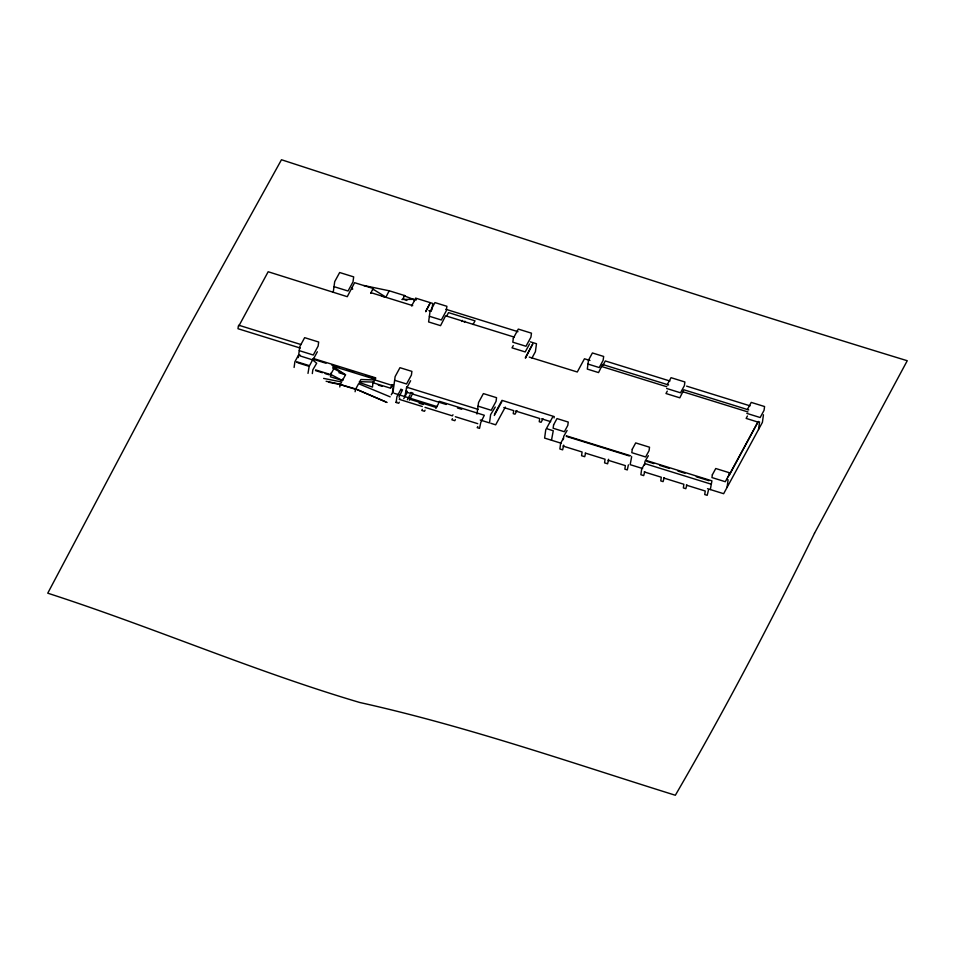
<?xml version="1.0" encoding="UTF-8"?>
<svg xmlns="http://www.w3.org/2000/svg" width="955" height="955" viewBox="0 0 955 955"><rect width="100%" height="100%" fill="white"/><g stroke="black" fill="none" stroke-linecap="round" stroke-linejoin="round"><path stroke-width="1.43" d="M359.402 381.642L373.011 382.084L372.498 387.085L359.295 382.466L360.918 379.505L374.873 379.947L392.219 385.426L390.989 387.706M294.104 367.46L294.88 361.778L298.7 354.747L300.168 355.2L300.061 355.917L312.691 359.904L316.666 363.258L312.834 369.8L312.321 373.584M296.539 362.423L296.635 361.706L309.277 365.622L309.169 366.35L297.936 362.852M298.306 357.588L299.822 346.558L304.645 337.664L318.683 342.021L318.122 346.116L313.288 355.009L299.261 350.652M307.999 373.393L309.277 365.622M326.013 363.246L313.264 359.283L313.371 358.483L375.697 377.846L375.59 378.634L365.67 375.554M333.235 292.326L334.704 281.63L339.658 272.521L353.684 276.878L352.992 281.904L348.05 291.012L334.011 286.655M331.039 373.823L331.134 373.154L330.43 376.771L342.403 380.556L345.507 374.849L333.832 368.678L330.728 374.384L342.403 380.556M332.806 368.272L333.092 366.254L374.969 379.254M333.88 368.594L334.059 367.269L345.543 374.766L338.882 372.701M238.655 326.324L268.164 271.745L347.274 296.683L354.592 282.692L373.107 288.446L372.629 289.831L373.059 289.186L385.689 296.993M339.777 386.99L340.278 384.161L326.132 381.284M355.105 391.741L355.606 388.924L340.052 384.447M385.748 401.888L355.606 388.924M372.629 289.831L373.107 288.446M363.783 285.497L389.174 290.786L389.019 291.478L389.234 290.786L404.562 295.537L404.359 296.241L404.562 295.537M392.266 385.354L392.362 384.662L393.484 385.008L392.445 392.66L391.275 394.797M392.899 392.899L393.854 385.939M393.997 384.877L395.131 376.58L399.966 367.687L411.903 371.388L411.402 375.088L406.567 383.982L394.63 380.269M399.297 402.198L398.713 403.273L396.122 402.473L396.91 396.707L400.897 389.354L402.521 389.855L398.999 397.089M400.766 390.356L400.897 389.354M404.836 396.6L406.699 387.181L478.169 409.385M406.699 387.181L406.544 388.255L410.626 380.747M407.2 392.362L407.331 391.347L406.209 391.001L406.066 392.004L410.781 393.472L410.913 392.457L412.846 393.054L409.373 400.193M431.899 309.814L432.782 303.439L415.568 298.091M439.205 402.294L439.336 401.291L484.316 415.258L480.771 422.54L479.529 428.377L477.202 427.649L477.787 426.575M476.963 414.04L478.551 402.497L483.385 393.591L496.552 397.686L496.051 401.375L491.216 410.268L478.061 406.15M554.067 417.92L554.246 416.595L501.984 400.36L494.475 414.172M551.489 440.231L553.267 430.753L547.454 428.938M563.295 439.658L563.76 436.22L567.103 430.478M585.57 453.303L584.711 456.693L581.571 455.726L582.084 451.99L563.163 446.116L563.689 445.137L562.65 449.841L559.869 448.981L560.657 443.287L563.51 438.035M587.982 364.058L599.239 367.556L603.118 360.393L603.667 356.454L592.41 352.956L588.519 360.119L587.301 369.084L598.546 372.581L602.569 364.476L668.596 384.984M608.621 459.283L607.607 463.808L604.575 462.865L605.064 459.224L585.2 453.052M628.39 464.882L627.304 469.92L624.857 469.168L625.346 465.61L608.096 460.25M631.673 456.681L630.169 464.667L642.62 468.535M644.529 465.133L645.055 461.277L648.373 455.714M644.756 471.794L643.682 475.602L640.877 474.731L641.617 469.299L644.744 463.545L711.069 484.137M664.155 477.846L663.092 481.63L660.776 480.902L661.29 477.225L644.183 471.913M667.282 391.12L665.981 393.52L679.817 397.817L683.828 389.783L748.732 409.934M686.884 484.973L685.821 488.685L683.362 487.921L683.864 484.269L663.594 477.978M708.455 490.142L707.189 495.323L704.742 494.559L705.232 491.013L686.311 485.14M710.329 489.557L711.929 480.843L646.905 460.656M727.077 487.408L728.104 479.84L726.755 479.422M729.465 474.886L758.198 421.525L759.547 421.943L758.521 429.511M763.439 414.78L762.412 422.349L723.651 493.699L707.5 488.685M387.121 402.461L355.666 388.96L355.403 389.616L358.603 383.719L390.165 396.85M404.514 295.954L414.219 299.667M330.728 374.384L331.361 373.202L331.051 373.763M392.314 384.734L390.464 388.16L373.071 382.752L372.701 383.444L373.035 382.084M372.975 383.444L374.873 379.947M309.169 366.35L313.371 358.483M313.264 359.283L317.346 351.774M404.634 295.584L402.95 298.82L406.89 300.503M414.804 299.488L414.386 300.777L414.446 299.333L401.876 299.452M411.557 305.994L414.709 300.18M396.122 402.473L396.695 401.398M399.835 398.271L399.25 399.345L422.301 406.508M446.534 316.296L448.528 312.607L475.029 320.844L473.023 324.521M403.75 398.689L407.188 392.374M407.367 399.751L410.089 394.737M461.659 321.477L462.244 320.391M464.369 322.312L464.954 321.238M422.337 409.361L421.764 410.435L424.474 411.283L425.059 410.208M435.874 408.43L438.524 403.535M452.968 414.78L452.384 415.855L425.011 407.355M452.431 418.708L451.846 419.782L454.795 420.689L455.38 419.615M513.265 345.567L512.023 347.847L525.202 351.941L529.548 343.955M495.275 407.033L490.631 414.613L489.497 422.898L480.27 420.033M494.296 415.497L501.805 401.685M505.314 407.081L495.681 424.82L490.822 423.304M531.959 358.03L535.397 351.715L536.483 343.74L530.288 341.818M516.953 410.602L514.996 414.195L513.253 413.658L513.671 410.602L503.822 407.546M542.965 418.803L541.079 422.301L539.253 421.728L539.694 418.505L515.437 410.984M552.587 417.228L545.747 429.81L544.613 438.094L561.325 443.287M602.892 365.431L605.315 360.954L669.944 381.021M667.163 384.841L671.055 377.679L684.89 381.976L684.389 385.629L680.509 392.792L666.662 388.494M747.347 409.564L751.239 402.401L764.573 406.544L764.048 410.364L760.156 417.526L746.822 413.384M747.443 416.01L746.142 418.409L758.115 422.134M728.152 476.843L758.198 421.525M370.731 293.316L372.725 289.138M323.626 378.407L341.627 381.988L340.064 384.853L340.207 384.161M328.962 382.275L338.822 384.28M381.881 296.241L385.975 297.089L389.174 290.786M445.878 309.301L517.98 331.695M686.597 386.13L750.093 405.851M514.279 337.115L445.603 315.795L440.553 325.655L428.604 321.942L430.013 311.7L434.955 302.592L446.904 306.304L446.272 310.876L441.329 319.985L429.38 316.272M589.951 360.489L584.46 358.782L577.286 371.996L529.237 357.075M370.827 292.636L412.715 305.636M428.855 310.65L431.254 311.39M351.703 288.004L352.741 289.043L351.607 288.697M601.805 366.565L666.769 386.739M683.076 391.813L747.944 411.951M541.557 418.815L550.689 421.656M300.885 344.516L238.81 325.237L238.332 326.109L237.986 328.711L300.276 348.05M566.363 435.838L630.67 455.81M566.291 436.375L629.202 455.917M646.81 461.384L653.877 463.581M659.535 465.336L669.431 468.404M677.907 471.042L684.974 473.238M696.279 476.748L709.004 480.699M331.683 365.001L338.762 367.198M347.262 369.836L354.341 372.032M412.691 394.081L446.224 404.478M457.469 407.976L461.695 409.277M378.323 385.104L382.346 386.357M394.224 393.305L437.068 406.615M315.592 369.907L329.332 374.181M409.516 399.19L436.005 407.415M315.496 370.588L322.36 372.713M325.118 373.572L329.236 374.849M419.138 403.225L423.316 404.526M455.344 416.714L477.751 423.674M340.231 384.567L355.558 389.33M342.809 379.302L342.714 379.995L342.809 379.302M416.153 299.011L416.189 299.739L416.153 299.011M425.846 311.032L425.751 311.724L430.025 303.32L425.846 311.032M513.348 338.201L512.799 342.188L525.978 346.271L530.932 337.163L531.469 333.176L518.29 329.093L513.348 338.201M525.56 357.194L525.417 358.197L532.771 343.907L525.56 357.194M553.59 424.868L553.124 428.246L564.369 431.732L567.783 425.441L568.249 422.062L557.004 418.577L553.59 424.868M632.282 449.208L631.804 452.67L645.64 456.968L649.066 450.688L649.531 447.215L635.696 442.917L632.282 449.208M712.346 474.802L711.964 477.572L725.299 481.714L728.713 475.423L729.095 472.653L715.761 468.511L712.346 474.802M814.496 533.272C770.888 622.039 725.024 709.732 675.34 795.252C570.672 762.591 466.995 726.289 359.772 702.498C253.97 671.222 152.657 627.101 47.75 593.186L183.002 337.64L281.474 159.748C489.831 227.421 697.699 296.778 907.25 360.727L814.496 533.272"/></g></svg>
